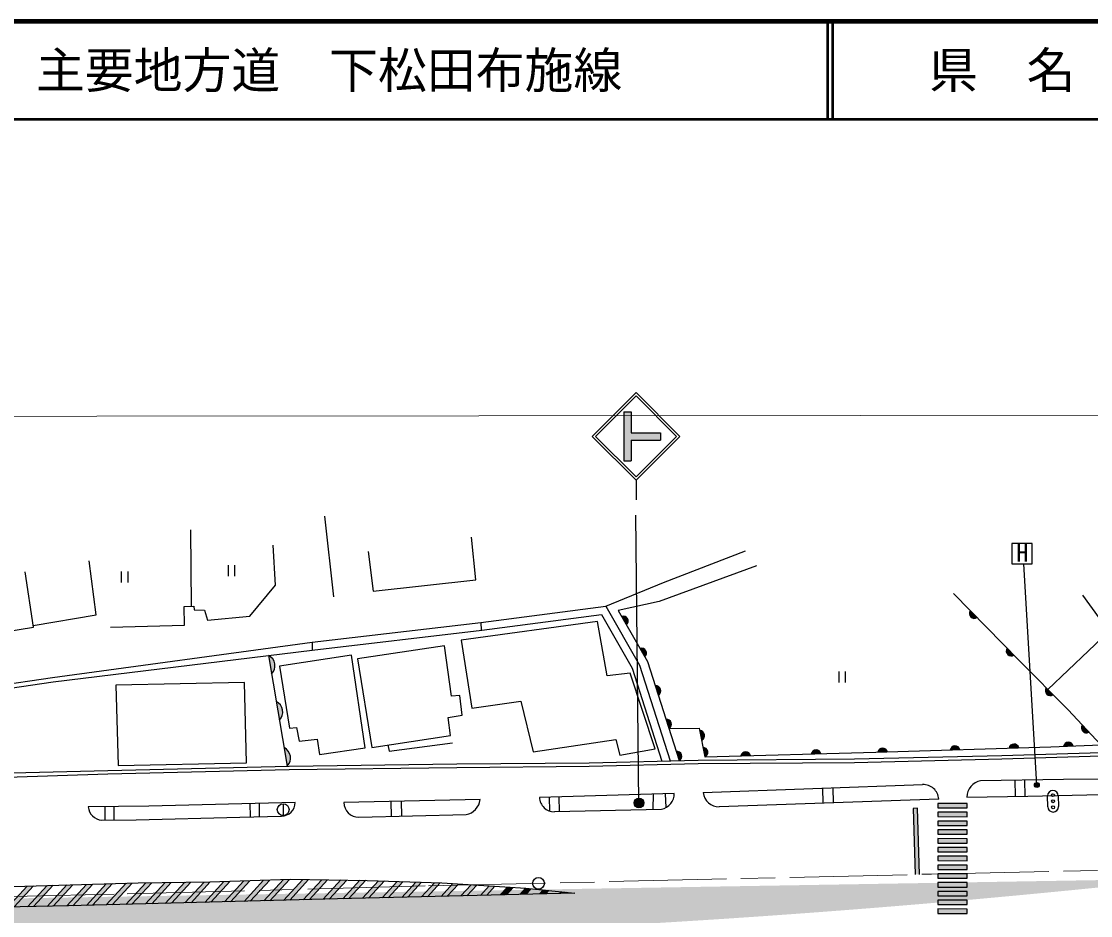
# Model space of a CAD drawing. Units: millimetres at full size, sheet at 1:1000; details may follow other scales. Extents: x 40000 to 680000, y 20000 to 380000.
# Drawn here: x 215244 to 324675, y 288482 to 380000 of the extents above; entities that cross this region are included whole.
import ezdxf
from ezdxf.enums import TextEntityAlignment as Align

# ---------------------------------------------------------------- set-up
doc = ezdxf.new("R2010")
doc.units = ezdxf.units.MM
doc.header["$LTSCALE"] = 1000
doc.linetypes.add('CHAIN', pattern=[18.5, 12, -1.5, 3.5, -1.5])
for name, color, linetype, lineweight in [('M-BGD', 7, 'Continuous', 25), ('M-BGD-EXST', 7, 'Continuous', 25), ('M-BMK', 2, 'CHAIN', 13), ('M-BMK-SRVR', 3, 'Continuous', 25), ('M-STR-HTXT', 7, 'Continuous', 13), ('M-STR-STRC', 7, 'Continuous', 25), ('M-TTL', 2, 'Continuous', 140), ('M-TTL-LINE', 7, 'Continuous', 50)]:
    doc.layers.add(name, color=color, linetype=linetype, lineweight=lineweight)
doc.layers.add('M-TTL-TXT', color=7, linetype='Continuous')
doc.styles.add('ＭＳ ゴシック', font='')
doc.styles.get('ＭＳ ゴシック').set_extended_font_data('MS Gothic')

msp = doc.modelspace()

# ---------------------------------------------------------------- hatches: boundary and pattern name
at = {"layer": 'M-BGD'}
for points in [[(312359, 319683, 0.82183), (313055, 318977)], [(277176, 318242, 0.82183), (276683, 319101)], [(279059, 314957, 0.82183), (278567, 315816)], [(316133, 315851, 0.82183), (316828, 315145)], [(240858, 313209, 0.51219), (240538, 315101)], [(280428, 311050, 0.82183), (280126, 311994)], [(320137, 311794, 0.82183), (320833, 311089)], [(241654, 308500, 0.51219), (241334, 310392)], [(281518, 307634, 0.82183), (281217, 308578)], [(323823, 307984, 0.82183), (324501, 307261)], [(284860, 306437, 0.82183), (284672, 307409)], [(242452, 303780, 0.51219), (242132, 305672)], [(285190, 304726, 0.82183), (285002, 305699)], [(297079, 305046, 0.82183), (296088, 305019)], [(303896, 305234, 0.82183), (302905, 305204)], [(311291, 305465, 0.82183), (310300, 305434)], [(317313, 305652, 0.82183), (316323, 305621)], [(322906, 305845, 0.82183), (321916, 305806)], [(282568, 304344, 0.82183), (282267, 305288)], [(289881, 304852, 0.82183), (288890, 304825)]]:
    msp.add_hatch(color=256, dxfattribs=at).paths.add_polyline_path(points)
at = {"layer": 'M-BGD-EXST'}
msp.add_hatch(color=256, dxfattribs=at).paths.add_polyline_path([(319419, 301850, 1), (318919, 301850, 0.41421), (319169, 301600, 0.41421)])
at = {"layer": 'M-STR-STRC'}
for points in [[(276897, 340032), (277647, 340032), (277647, 337907), (280647, 337907), (280647, 337157), (277647, 337157), (277647, 335032), (276897, 335032)], [(278949, 300010, 1), (277949, 300010, 0.41421), (278449, 299510, 0.41421)], [(312043, 299505), (312044, 299955), (309044, 299960), (309043, 299510)], [(306973, 299467), (306523, 299454), (306711, 292692), (307160, 292702)], [(312042, 298605), (312042, 299055), (309042, 299060), (309042, 298610)], [(312040, 297705), (312041, 298155), (309041, 298160), (309040, 297710)], [(312038, 296805), (312039, 297255), (309039, 297260), (309038, 296810)], [(312037, 295905), (312038, 296355), (309038, 296360), (309037, 295910)], [(312034, 294105), (312035, 294555), (309035, 294560), (309034, 294110)], [(312035, 295005), (312036, 295455), (309036, 295460), (309035, 295010)], [(312032, 293205), (312033, 293655), (309033, 293660), (309032, 293210)], [(152057, 289190), (150626, 287716), (151114, 287735, 0.0429), (336846, 292579, 0.14933), (336846, 292579), (336553, 292290), (337217, 292313)], [(242694, 292194), (242064, 292173), (240061, 289994), (240687, 290010)], [(312031, 292305), (312031, 292755), (309031, 292760), (309031, 292310)], [(216478, 291529), (215851, 291511), (213867, 289353), (214490, 289365)], [(218500, 291585), (217873, 291568), (215873, 289392), (216495, 289404)], [(220522, 291642), (219894, 291625), (217878, 289431), (218500, 289443)], [(222544, 291699), (221916, 291681), (219883, 289470), (220050, 289473), (220508, 289485)], [(224565, 291756), (223938, 291738), (221900, 289521), (222526, 289538)], [(226587, 291812), (225960, 291795), (223918, 289574), (224544, 289590)], [(228589, 291847), (227970, 291839), (225936, 289626), (226562, 289643)], [(230582, 291873), (229963, 291865), (227954, 289679), (228580, 289695)], [(232575, 291899), (231957, 291891), (229971, 289731), (230598, 289747)], [(234569, 291925), (234540, 291924), (233950, 291916), (231989, 289784), (232615, 289800)], [(236600, 291992), (235970, 291971), (234007, 289836), (234633, 289852)], [(238632, 292059), (238001, 292038), (236025, 289889), (236651, 289905)], [(240663, 292126), (240033, 292106), (238043, 289941), (238669, 289957)], [(244644, 292172), (244040, 292180), (242079, 290046), (242705, 290062)], [(246590, 292146), (245986, 292154), (244096, 290099), (244723, 290115)], [(248536, 292121), (247932, 292129), (246114, 290151), (246740, 290167)], [(250482, 292095), (249878, 292103), (248131, 290203), (248757, 290218)], [(252393, 292031), (251801, 292052), (250147, 290253), (250772, 290268)], [(254301, 291964), (253709, 291985), (252162, 290303), (252788, 290318)], [(256209, 291897), (255617, 291918), (254178, 290352), (254803, 290368)], [(258117, 291830), (257525, 291851), (256193, 290402), (256818, 290418)], [(259983, 291717), (259405, 291754), (258208, 290452), (258834, 290467)], [(261845, 291600), (261267, 291636), (260224, 290502), (260849, 290517)], [(263706, 291483), (263128, 291519), (262239, 290552), (262865, 290567)], [(265568, 291365), (264990, 291402), (264255, 290601), (264880, 290617)], [(267413, 291229), (266868, 291283), (266852, 291284), (266270, 290651), (266895, 290667)], [(269219, 291051), (268658, 291107), (268285, 290701), (268911, 290717)], [(312029, 291405), (312030, 291855), (309030, 291860), (309029, 291410)], [(271025, 290873), (270464, 290929), (270301, 290751), (270926, 290766)], [(312026, 289605), (312027, 290055), (309027, 290060), (309026, 289610)], [(312028, 290505), (312028, 290955), (309028, 290960), (309028, 290510)], [(312025, 288705), (312025, 289155), (309025, 289160), (309025, 288710)]]:
    msp.add_hatch(color=256, dxfattribs=at).paths.add_polyline_path(points)

# ---------------------------------------------------------------- linework, layer by layer
at = {"layer": 'M-BGD'}
for p, q in [((246276, 329375), (247179, 321096)), ((232659, 320142), (232586, 327978)), ((236400, 324336), (236400, 323218)), ((237067, 324336), (237067, 323218)), ((225473, 323703), (225473, 322585)), ((226140, 323703), (226140, 322585)), ((262269, 318490), (262289, 317686)), ((245015, 316457), (245021, 315653)), ((240538, 315101), (242452, 303780)), ((298894, 313458), (298894, 312340)), ((299561, 313458), (299561, 312340)), ((316932, 302328), (316958, 300695)), ((317907, 302342), (317932, 300711)), ((282070, 300980), (268263, 300576)), ((281129, 300953), (281199, 299536)), ((285033, 301085), (307472, 301885)), ((297220, 301519), (297274, 299994)), ((298280, 301557), (298334, 300032)), ((238630, 299952), (238658, 298596)), ((239568, 299975), (239597, 298615)), ((242039, 299927), (242039, 298727)), ((262205, 300354), (248260, 300057)), ((253043, 300159), (253081, 298628)), ((254097, 300181), (254135, 298655)), ((269329, 299184), (269287, 300606)), ((270233, 300634), (270270, 299132)), ((279908, 300917), (279873, 299365)), ((309128, 300415), (286672, 299617)), ((223778, 299633), (223789, 298253)), ((224690, 299646), (224701, 298260)), ((249775, 298546), (260767, 298820)), ((269808, 299121), (280749, 299386))]:
    msp.add_line(p, q, dxfattribs=at)
for points in [[(202354, 328249), (204640, 314801), (208415, 315288), (211831, 317265), (216469, 317993), (215635, 323656)], [(250732, 325749), (251261, 321677), (261740, 322840), (261316, 327230)], [(224381, 317992), (231929, 318196), (231895, 320103), (232900, 320154), (232934, 319779), (233973, 319728), (234297, 318707), (238613, 319117), (241237, 322300), (240998, 326387)], [(275044, 320150), (280951, 322563), (289361, 325807)], [(216443, 318170), (222892, 319275), (222194, 324797)], [(290481, 324271), (280528, 320635), (276332, 319713), (279332, 314481), (282568, 304344)], [(281518, 307634), (284620, 307682), (285190, 304726), (302710, 305198), (320618, 305755), (325725, 305956), (322373, 309531), (317370, 314594), (310625, 321445)], [(323829, 321278), (326534, 317574), (320303, 311626)], [(245015, 316457), (262265, 318489), (275044, 320150), (278504, 314116), (281631, 304321)], [(245021, 315653), (262363, 317695), (274616, 319288), (277768, 313792), (280798, 304301)], [(169976, 303243), (178881, 305413), (183686, 306083), (206322, 311066), (218442, 312838), (245015, 316457)], [(169976, 302780), (178966, 304971), (183765, 305640), (206403, 310623), (218502, 312392), (245021, 315653)], [(134308, 300742), (137760, 300883), (150470, 301308), (167351, 301865), (183469, 302394), (204435, 302873), (224089, 303335), (242634, 303784), (259804, 304000), (273362, 304121), (284493, 304390), (300494, 304512), (315572, 304876), (330258, 305314), (342803, 305825), (354269, 306176), (363316, 306355), (374407, 306390), (387693, 306196), (399049, 305701), (413201, 305028), (425724, 304125), (440442, 302905), (454932, 301435)], [(173773, 301475), (183562, 301749), (204473, 302349), (224097, 302985), (242640, 303435), (259808, 303650), (273368, 303771), (284498, 304040), (300500, 304162), (315582, 304527), (330270, 304964), (342816, 305476), (354278, 305826), (363320, 306005), (374405, 306040), (387683, 305846), (399033, 305352), (413180, 304679), (425697, 303776), (440410, 302556), (454894, 301088)], [(252739, 305949), (252879, 305297), (259378, 306163)], [(330138, 302494), (321884, 302398), (313418, 302278)], [(311991, 300616), (318243, 300716), (325780, 300864), (328692, 300963)], [(243274, 300066), (228277, 299697), (222077, 299609)], [(223481, 298251), (226997, 298279), (237594, 298574), (241872, 298663)]]:
    msp.add_lwpolyline(points, dxfattribs=at)
for points in [[(266358, 310444), (267637, 305239), (276085, 306501), (276488, 304907), (280114, 305555), (277539, 313283), (275192, 313038), (274193, 318580), (260243, 316687), (261347, 309711)], [(259268, 310942), (258538, 316087), (249652, 314779), (251097, 305703), (259150, 306908), (258912, 308742), (260373, 308997), (260111, 311024)], [(241671, 313996), (242691, 307666), (243412, 307750), (243665, 306345), (245528, 306537), (245768, 304976), (250443, 305648), (249013, 315143)], [(224918, 312077), (225147, 303853), (238288, 304135), (238070, 312338)]]:
    msp.add_lwpolyline(points, close=True, dxfattribs=at)
msp.add_circle((242039, 299327), 600, dxfattribs=at)
for centre, radius, start, end in [((312777, 319399), 505, 145.7249, 303.38309), ((276845, 318623), 505, 310.99881, 108.657), ((278728, 315338), 505, 310.99881, 108.657), ((316550, 315566), 505, 145.7249, 303.38309), ((240016, 314040), 1182, 315.35409, 63.83924), ((280184, 311492), 505, 298.87595, 96.53415), ((320555, 311510), 505, 145.82557, 303.48376), ((240813, 309331), 1182, 315.35409, 63.83924), ((281274, 308076), 505, 298.87595, 96.53415), ((324233, 307690), 505, 144.33091, 301.9891), ((284670, 306905), 505, 292.08753, 89.74572), ((241611, 304611), 1182, 315.35409, 63.83924), ((285000, 305194), 505, 292.08753, 89.74572), ((296586, 304935), 505, 12.7139, 170.37209), ((303404, 305121), 505, 12.95366, 170.61185), ((310798, 305351), 505, 12.95366, 170.61185), ((316821, 305539), 505, 12.95366, 170.61185), ((322415, 305728), 505, 13.42754, 171.08573), ((282325, 304786), 505, 298.87595, 96.53415), ((289388, 304741), 505, 12.7139, 170.37209), ((313735, 300562), 1745, 100.4955, 178.21655), ((280472, 300959), 1597, 279.95666, 0.75099), ((286637, 301227), 1611, 185.08332, 271.25659), ((307571, 300328), 1560, 3.22426, 93.60499), ((241842, 300095), 1432, 271.18678, 358.84741), ((249777, 300063), 1517, 180.20309, 269.93927), ((260424, 300583), 1796, 281.03366, 352.6834), ((269761, 300619), 1499, 181.61816, 271.80135), ((223618, 299797), 1553, 186.95743, 264.91863)]:
    msp.add_arc(centre, radius, start, end, dxfattribs=at)
at = {"layer": 'M-BGD-EXST'}
for p, q in [((318708, 326570), (316608, 326570)), ((316608, 326570), (316608, 324470)), ((318708, 324470), (318708, 326570)), ((316608, 324470), (318708, 324470)), ((319169, 301850), (317825, 324470))]:
    msp.add_line(p, q, dxfattribs=at)
msp.add_circle((319169, 301850), 250, dxfattribs=at)
at = {"layer": 'M-BMK'}
msp.add_lwpolyline([(67800, 286056), (78919, 286415), (107383, 287312), (119531, 287773), (163812, 289200), (194256, 289946), (226081, 290708), (256902, 291523), (308393, 292731), (359719, 293828), (373092, 293918), (387788, 293645), (405454, 293007), (424993, 291803), (439012, 290448), (443909, 289773)], dxfattribs=at)
at = {"layer": 'M-BMK-SRVR'}
msp.add_circle((268169, 291788), 600, dxfattribs=at)
at = {"layer": 'M-STR-HTXT'}
msp.add_lwpolyline([(66559, 339465), (496640, 339834), (566174, 335046)], dxfattribs=at)
at = {"layer": 'M-STR-STRC'}
for p, q in [((273648, 337532), (278148, 342032)), ((274001, 337532), (278148, 341679)), ((282648, 337532), (278148, 342032)), ((282295, 337532), (278148, 341679)), ((276897, 340032), (276897, 335032)), ((276897, 340032), (277647, 340032)), ((277647, 340032), (277647, 337907)), ((273648, 337532), (278148, 333032)), ((274001, 337532), (278148, 333385)), ((277647, 337907), (280647, 337907)), ((277647, 337157), (280647, 337157)), ((277647, 337157), (277647, 335032)), ((278148, 333385), (282295, 337532)), ((278148, 333032), (282648, 337532)), ((280647, 337907), (280647, 337157)), ((276897, 335032), (277647, 335032)), ((278148, 333032), (278148, 331032)), ((278449, 300010), (278146, 329475)), ((320281, 299625), (320267, 300725)), ((321367, 300739), (321381, 299639)), ((242694, 292194), (240687, 290010)), ((215851, 291511), (213867, 289353)), ((216478, 291529), (214490, 289365)), ((217873, 291568), (215873, 289392)), ((218500, 291585), (216495, 289404)), ((219894, 291625), (217878, 289431)), ((220522, 291642), (218500, 289443)), ((221916, 291681), (219883, 289470)), ((222544, 291699), (220508, 289485)), ((223938, 291738), (221900, 289521)), ((224565, 291756), (222526, 289538)), ((225960, 291795), (223918, 289574)), ((226587, 291812), (224544, 289590)), ((227970, 291839), (225936, 289626)), ((228589, 291847), (226562, 289643)), ((229963, 291865), (227954, 289679)), ((230582, 291873), (228580, 289695)), ((231957, 291891), (229971, 289731)), ((232575, 291899), (230598, 289747)), ((233950, 291916), (231989, 289784)), ((234569, 291925), (232615, 289800)), ((235970, 291971), (234007, 289836)), ((236600, 291992), (234633, 289852)), ((238001, 292038), (236025, 289889)), ((238632, 292059), (236651, 289905)), ((240033, 292106), (238043, 289941)), ((240663, 292126), (238669, 289957)), ((242064, 292173), (240061, 289994)), ((244040, 292180), (242079, 290046)), ((244644, 292172), (242705, 290062)), ((245986, 292154), (244096, 290099)), ((246590, 292146), (244723, 290115)), ((247932, 292129), (246114, 290151)), ((248536, 292121), (246740, 290167)), ((249878, 292103), (248131, 290203)), ((250482, 292095), (248757, 290218)), ((251801, 292052), (250147, 290253)), ((252393, 292031), (250772, 290268)), ((253709, 291985), (252162, 290303)), ((254301, 291964), (252788, 290318)), ((255617, 291918), (254178, 290352)), ((256209, 291897), (254803, 290368)), ((257525, 291851), (256193, 290402)), ((258117, 291830), (256818, 290418)), ((259405, 291754), (258208, 290452)), ((259983, 291717), (258834, 290467)), ((261267, 291636), (260224, 290502)), ((261845, 291600), (260849, 290517)), ((263128, 291519), (262239, 290552)), ((263706, 291483), (262865, 290567)), ((264990, 291402), (264255, 290601)), ((265568, 291365), (264880, 290617)), ((266852, 291284), (266270, 290651)), ((267413, 291229), (266895, 290667)), ((268658, 291107), (268285, 290701)), ((269219, 291051), (268911, 290717)), ((270464, 290929), (270301, 290751)), ((271025, 290873), (270926, 290766))]:
    msp.add_line(p, q, dxfattribs=at)
for points in [[(309043, 299510), (312043, 299505), (312044, 299955), (309044, 299960)], [(309042, 298610), (312042, 298605), (312042, 299055), (309042, 299060)], [(309040, 297710), (312040, 297705), (312041, 298155), (309041, 298160)], [(309038, 296810), (312038, 296805), (312039, 297255), (309039, 297260)], [(309037, 295910), (312037, 295905), (312038, 296355), (309038, 296360)], [(309034, 294110), (312034, 294105), (312035, 294555), (309035, 294560)], [(309035, 295010), (312035, 295005), (312036, 295455), (309036, 295460)], [(309032, 293210), (312032, 293205), (312033, 293655), (309033, 293660)], [(309031, 292310), (312031, 292305), (312031, 292755), (309031, 292760)], [(309029, 291410), (312029, 291405), (312030, 291855), (309030, 291860)], [(309026, 289610), (312026, 289605), (312027, 290055), (309027, 290060)], [(309028, 290510), (312028, 290505), (312028, 290955), (309028, 290960)], [(309025, 288710), (312025, 288705), (312025, 289155), (309025, 289160)]]:
    msp.add_lwpolyline(points, close=True, dxfattribs=at)
for points in [[(307160, 292702), (306973, 299467), (306523, 299454), (306711, 292692)], [(187090, 290784), (195082, 290974), (204379, 291203), (214439, 291472), (227190, 291829), (234540, 291924), (242772, 292196), (250621, 292093), (258288, 291824), (266868, 291283), (271874, 290790), (247607, 290190), (220050, 289473), (201854, 289121), (187519, 288884)]]:
    msp.add_lwpolyline(points, dxfattribs=at)
for centre, radius in [((320822, 300807), 150), ((278449, 300010), 500), ((320830, 300187), 150), ((320838, 299567), 150)]:
    msp.add_circle(centre, radius, dxfattribs=at)
for centre, start, end in [((320817, 300732), 90.74426, 180.74426), ((320817, 300732), 0.74426, 90.74426), ((320831, 299632), 180.74426, 270.74426), ((320831, 299632), 270.74426, 0.74426)]:
    msp.add_arc(centre, 550, start, end, dxfattribs=at)
at = {"layer": 'M-TTL'}
msp.add_line((680000, 380000), (40000, 380000), dxfattribs=at)
at = {"layer": 'M-TTL-LINE'}
for p, q in [((297750, 380000), (297750, 370000)), ((298250, 380000), (298250, 370000)), ((40000, 370000), (680000, 370000))]:
    msp.add_line(p, q, dxfattribs=at)

# ---------------------------------------------------------------- texts
at = {"layer": 'M-BGD-EXST', "style": 'ＭＳ ゴシック'}
msp.add_text('H', height=1833, dxfattribs=at).set_placement((317061, 324162), align=Align.BOTTOM_LEFT)
at = {"layer": 'M-TTL-TXT', "style": 'ＭＳ ゴシック'}
msp.add_text('主要地方道\u3000下松田布施線', height=3666, dxfattribs=at).set_placement((216734, 375000), align=Align.MIDDLE_LEFT)
msp.add_text('県\u3000名', height=3666, dxfattribs=at).set_placement((315625, 375000), align=Align.MIDDLE_CENTER)

doc.saveas('drawing.dxf')
